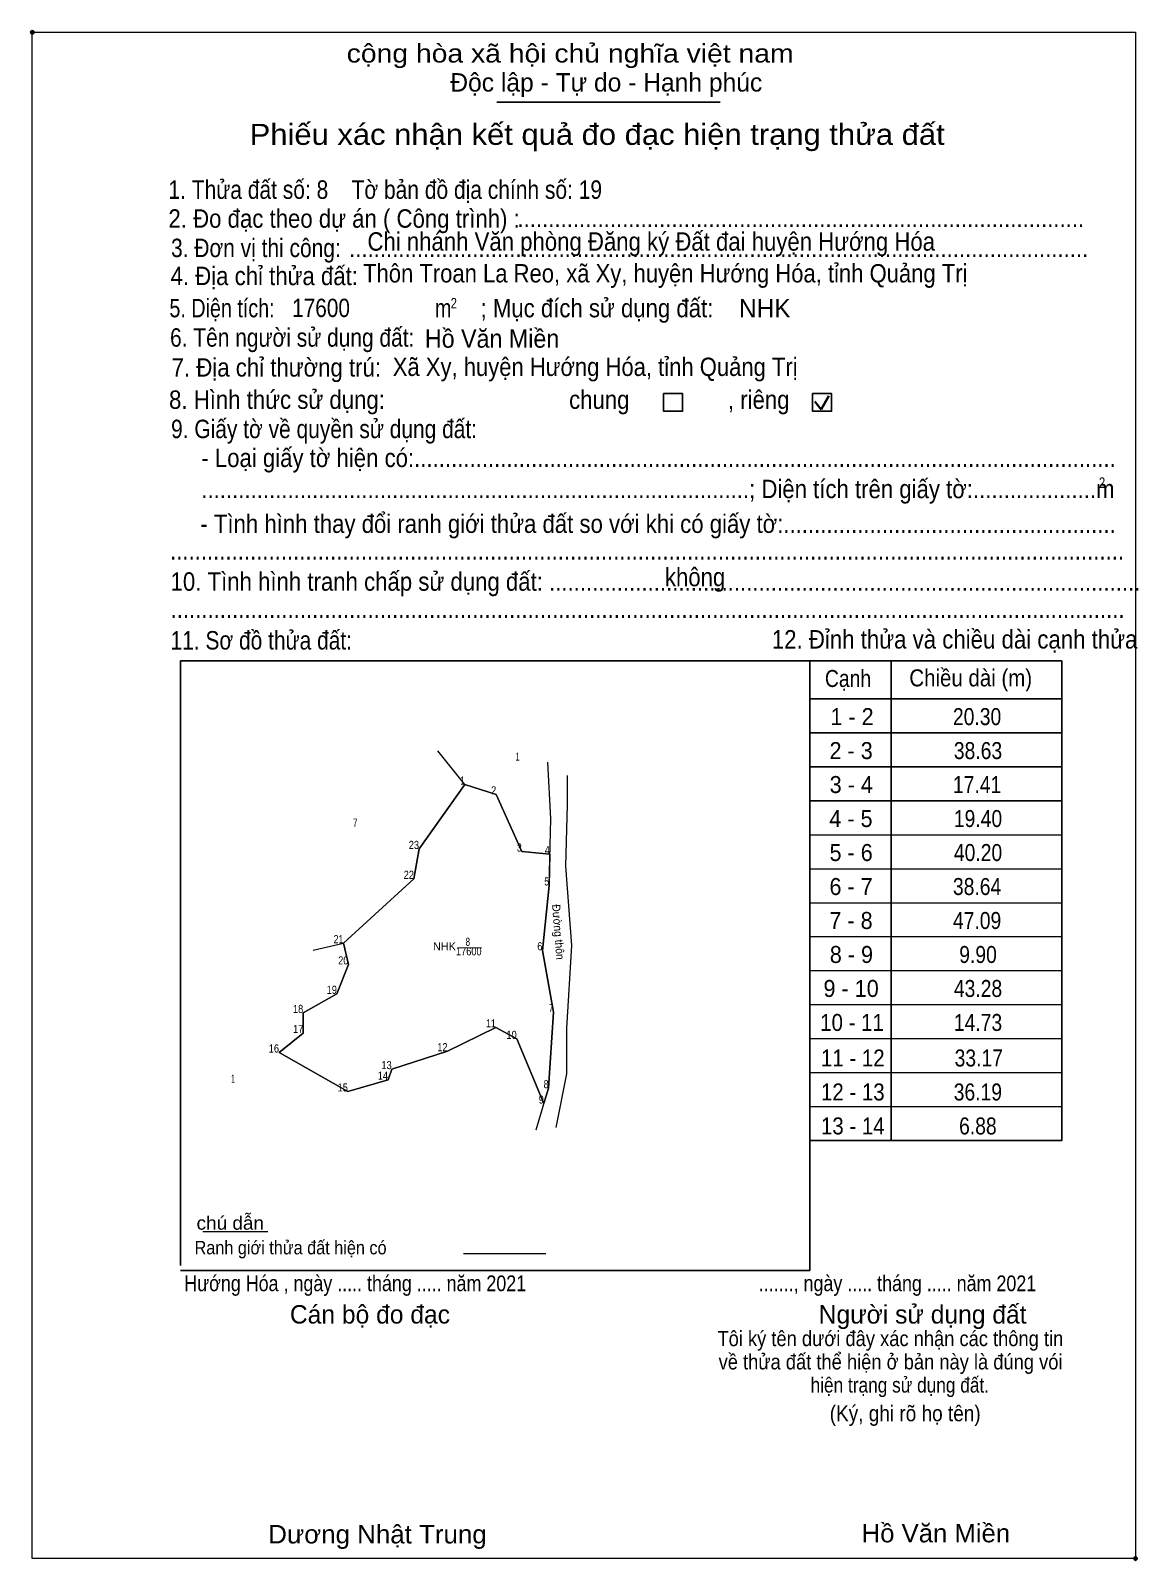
# Model space of a CAD drawing. Header units: metres. Extents: x 552655 to 554706, y 1816817 to 1819332.
# Drawn here: x 552754 to 553437, y 1816817 to 1817761 of the extents above; entities that cross this region are included whole.
import ezdxf
from ezdxf.enums import TextEntityAlignment as Align

# ---------------------------------------------------------------- set-up
doc = ezdxf.new("R2010")
doc.units = ezdxf.units.M
doc.header["$LTSCALE"] = 4.2
doc.header["$PDMODE"] = 32
doc.header["$PDSIZE"] = 2.1
for name, color, linetype, lineweight in [('1', 7, 'Continuous', 13), ('10', 7, 'Continuous', 13), ('17', 7, 'Continuous', 13), ('2', 7, 'Continuous', 25), ('30', 7, 'Continuous', 13), ('6', 7, 'Continuous', 13), ('63', 7, 'Continuous', 13)]:
    doc.layers.add(name, color=color, linetype=linetype, lineweight=lineweight)

msp = doc.modelspace()

# ---------------------------------------------------------------- linework, layer by layer
at = {"layer": '1'}
msp.add_lwpolyline([(553021.75, 1817295.76), (553041.12, 1817289.68), (553056.9, 1817254.42), (553074.25, 1817252.93), (553073.72, 1817233.54), (553069.6, 1817193.55), (553076.48, 1817155.53), (553073.35, 1817108.54), (553070.52, 1817099.05), (553053.76, 1817138.95), (553040.86, 1817146.06), (553011.14, 1817131.34), (552976.67, 1817120.31), (552974.43, 1817113.81), (552949.67, 1817106.53), (552907.21, 1817130.55), (552922.18, 1817142.56), (552922.13, 1817154.95), (552942.9, 1817166.73), (552949.99, 1817184.85), (552946.87, 1817197.96), (552990.39, 1817237.63), (552993.55, 1817256.05)], close=True, dxfattribs=at)
at = {"layer": '10'}
for p, q in [((553021.75, 1817295.76), (553005.13, 1817316.45)), ((553074.25, 1817252.93), (553073.72, 1817233.54)), ((552928.16, 1817193.57), (552946.87, 1817197.96)), ((553017.24, 1817195.19), (553031.96, 1817195.32))]:
    msp.add_line(p, q, dxfattribs=at)
msp.add_lwpolyline([(553074.25, 1817252.93), (553056.9, 1817254.42), (553041.12, 1817289.68), (553021.75, 1817295.76), (552993.55, 1817256.05), (552990.39, 1817237.63), (552946.87, 1817197.96), (552949.99, 1817184.85), (552942.9, 1817166.73), (552922.13, 1817154.95), (552922.18, 1817142.56), (552907.21, 1817130.55), (552949.67, 1817106.53), (552974.43, 1817113.81), (552976.67, 1817120.31), (553011.14, 1817131.34), (553040.86, 1817146.06), (553053.76, 1817138.95), (553070.52, 1817099.05), (553073.35, 1817108.54), (553076.48, 1817155.53), (553069.6, 1817193.55), (553073.72, 1817233.54)], dxfattribs=at)
at = {"layer": '17'}
msp.add_line((552860.12, 1817020.23), (552900.22, 1817020.23), dxfattribs=at)
at = {"layer": '2'}
for p, q in [((553041.6, 1817716.37), (553179.17, 1817716.37)), ((552846.54, 1817371.99), (553234.42, 1817371.99)), ((552846.54, 1816999.19), (552846.54, 1817371.99)), ((553234.42, 1816996.13), (552846.54, 1816996.13))]:
    msp.add_line(p, q, dxfattribs=at)
at = {"layer": '2', "lineweight": 35}
for p, q in [((553237.58, 1817531.97), (553241.45, 1817526.94)), ((553241.45, 1817526.94), (553246.16, 1817535.37))]:
    msp.add_line(p, q, dxfattribs=at)
at = {"layer": '2', "lineweight": 13}
msp.add_lwpolyline([(552755.07, 1817759.52), (553435.36, 1817759.52), (553435.36, 1816818.6), (552755.07, 1816818.6)], close=True, dxfattribs=at)
at = {"layer": '2'}
for points in [[(553144.32, 1817536.82), (553156, 1817536.82), (553156, 1817525.93), (553144.32, 1817525.93)], [(553236.24, 1817536.82), (553247.92, 1817536.82), (553247.92, 1817525.93), (553236.24, 1817525.93)]]:
    msp.add_lwpolyline(points, close=True, dxfattribs=at)
for p in [(552755.07, 1817759.52), (553435.35, 1816818.6)]:
    msp.add_point(p, dxfattribs=at)
at = {"layer": '30', "lineweight": 25}
for p, q in [((553234.41, 1817013.41), (553234.41, 1817372.01)), ((553234.41, 1817372.01), (553389.8, 1817372.01)), ((553284.7, 1817372.01), (553284.7, 1817076.27)), ((553234.41, 1817348.63), (553389.8, 1817348.63)), ((553234.41, 1817327.68), (553389.8, 1817327.68)), ((553234.41, 1817306.73), (553389.8, 1817306.73)), ((553234.41, 1817285.79), (553389.8, 1817285.79))]:
    msp.add_line(p, q, dxfattribs=at)
at = {"layer": '30'}
for p, q in [((553234.41, 1817264.83), (553389.8, 1817264.83)), ((553234.41, 1817243.88), (553389.8, 1817243.88)), ((553234.41, 1817222.93), (553389.8, 1817222.93)), ((553234.41, 1817201.98), (553389.8, 1817201.98)), ((553234.41, 1817181.03), (553389.8, 1817181.03)), ((553234.41, 1817160.08), (553389.8, 1817160.08)), ((553234.41, 1817139.13), (553389.8, 1817139.13)), ((553234.41, 1817118.17), (553389.8, 1817118.17)), ((553234.41, 1817097.22), (553389.8, 1817097.22)), ((553234.41, 1817076.26), (553389.8, 1817076.26))]:
    msp.add_line(p, q, dxfattribs=at)
at = {"layer": '30', "lineweight": 25}
msp.add_lwpolyline([(553389.8, 1817372.01), (553389.8, 1817076.27), (553234.41, 1817076.27)], dxfattribs=at)
at = {"layer": '6'}
msp.add_line((553020.94, 1817006.72), (553071.63, 1817006.72), dxfattribs=at)
at = {"layer": '63', "lineweight": 25}
msp.add_line((553234.42, 1817372), (553234.42, 1816996.14), dxfattribs=at)
at = {"layer": '63'}
for points in [[(553065.71, 1817082.94), (553073.35, 1817108.54), (553076.48, 1817155.53), (553069.6, 1817193.55), (553073.72, 1817233.54), (553074.84, 1817274.53), (553072.87, 1817309.57)], [(553084.91, 1817301.43), (553084.86, 1817283.5), (553083.75, 1817245.51), (553087.61, 1817196.5), (553084.46, 1817145.5), (553084.37, 1817117.5), (553077.93, 1817084.42)]]:
    msp.add_lwpolyline(points, dxfattribs=at)

# ---------------------------------------------------------------- texts
at = {"layer": '1'}
for s, width, p in [('8', 0.75, (553023.61, 1817196.33)), ('17600', 0.85, (553024.2, 1817190.44))]:
    msp.add_text(s, height=5, dxfattribs=dict(at, width=width)).set_placement(p, align=Align.CENTER)
msp.add_text('NHK', height=5, dxfattribs=at).set_placement((553009.22, 1817193.51), align=Align.CENTER)
at = {"layer": '10'}
for s, height, width, p in [('1 - 2', 10.48, 0.95, (553260.525, 1817332.41)), ('20.30', 10.47, 0.85, (553337.635, 1817332.41)), ('1', 5, 0.65, (553054.27, 1817310.47)), ('2 - 3', 10.48, 0.95, (553259.97, 1817311.46)), ('38.63', 10.47, 0.85, (553338.2, 1817311.46)), ('3 - 4', 10.48, 0.95, (553260.045, 1817290.52)), ('17.41', 10.47, 0.85, (553337.66, 1817290.52)), ('4 - 5', 10.48, 0.95, (553259.85, 1817269.57)), ('19.40', 10.47, 0.85, (553338.205, 1817269.57)), ('7', 5, 0.75, (552954.19, 1817269.81)), ('5 - 6', 10.48, 0.95, (553259.97, 1817248.61)), ('40.20', 10.47, 0.85, (553338.225, 1817248.61)), ('6 - 7', 10.48, 0.95, (553259.94, 1817227.65)), ('38.64', 10.47, 0.85, (553337.645, 1817227.65)), ('7 - 8', 10.48, 0.95, (553259.895, 1817206.71)), ('47.09', 10.47, 0.85, (553337.65, 1817206.71)), ('8 - 9', 10.48, 0.95, (553260.15, 1817185.76)), ('9.90', 10.47, 0.85, (553338.22, 1817185.76)), ('9 - 10', 10.48, 0.95, (553259.965, 1817164.81)), ('43.28', 10.47, 0.85, (553338.215, 1817164.81)), ('10 - 11', 10.48, 0.9, (553260.52, 1817143.85)), ('14.73', 10.47, 0.85, (553338.22, 1817143.85)), ('11 - 12', 10.48, 0.9, (553260.985, 1817121.95)), ('33.17', 10.47, 0.85, (553338.675, 1817121.95)), ('1', 5, 0.65, (552878.83, 1817111.89)), ('12 - 13', 10.48, 0.9, (553261, 1817100.99)), ('36.19', 10.47, 0.85, (553338.12, 1817100.99)), ('13 - 14', 10.48, 0.9, (553260.995, 1817080.04)), ('6.88', 10.47, 0.85, (553338.12, 1817080.04))]:
    msp.add_text(s, height=height, dxfattribs=dict(at, width=width)).set_placement(p, align=Align.CENTER)
at = {"layer": '2'}
for s, height, width, p in [('cộng hòa xã hội chủ nghĩa việt nam', 11.35, 1.15, (552948.92, 1817740.88)), ('1. Thửa đất số: 8    Tờ bản đồ địa chính số: 19', 11.38, 0.85, (552839.02, 1817656.86)), ('2. Đo đạc theo dự án ( Công trình) : ', 11.36, 0.9, (552839.02, 1817639.05)), ('Chi nhánh Văn phòng Đăng ký Đất đai huyện Hướng Hóa', 11.35, 0.9, (552961.73, 1817624.91)), ('............................................................................................', 11.36, 0.9, (553054.2, 1817639.43)), ('3. Đơn vị thi công:', 11.36, 0.85, (552840.63, 1817620.93)), ('4. Địa chỉ thửa đất:', 11.36, 0.9, (552840.32, 1817603.65)), ('........................................................................................................................', 11.36, 0.9, (552950.38, 1817620.93)), ('Thôn Troan La Reo, xã Xy, huyện Hướng Hóa, tỉnh Quảng Trị', 11.28, 0.9, (552959.04, 1817605.33)), ('; Mục đích sử dụng đất:', 11.35, 0.9, (553031.48, 1817583.83)), ('5. Diện tích:', 11.36, 0.8, (552839.62, 1817583.83)), ('17600', 11.28, 0.85, (552915.27, 1817583.99)), ('m', 11.35, 0.8, (553003.37, 1817583.83)), ('2', 6.487, 0.8, (553013.04, 1817589.27)), ('6. Tên người sử dụng đất:', 11.36, 0.85, (552840, 1817565.71)), ('Hồ Văn Miền', 11.28, 0.95, (552997.16, 1817565.08)), ('7. Địa chỉ thường trú:', 11.36, 0.9, (552841.01, 1817547.27)), ('Xã Xy, huyện Hướng Hóa, tỉnh Quảng Trị', 11.28, 0.9, (552977.33, 1817547.66)), ('8. Hình thức sử dụng:', 11.36, 0.9, (552839.4, 1817527.38)), ('chung                , riêng', 11.35, 0.9, (553086.08, 1817527.38)), ('9. Giấy tờ về quyền sử dụng đất:', 11.36, 0.85, (552840.63, 1817509.33)), ('     - Loại giấy tờ hiện có:..................................................................................................................', 11.35, 0.9, (552840.32, 1817491.52)), ('     .........................................................................................; Diện tích trên giấy tờ:....................m', 11.35, 0.9, (552840.32, 1817472.32)), ('2', 6.487, 0.8, (553412.79, 1817478.68)), ('     - Tình hình thay đổi ranh giới thửa đất so với khi có giấy tờ:......................................................', 11.35, 0.9, (552839.72, 1817450.89)), ('...........................................................................................................................................................', 11.35, 0.9, (552840, 1817434.45)), ('10. Tình hình tranh chấp sử dụng đất: ................................................................................................', 11.36, 0.9, (552840.32, 1817415.25)), ('không', 11.35, 0.9, (553145.14, 1817418.01)), ('...........................................................................................................................................................', 11.35, 0.9, (552840.32, 1817398.43)), ('11. Sơ đồ thửa đất:', 11.36, 0.85, (552840.32, 1817379.01)), ('12. Đỉnh thửa và chiều dài cạnh thửa', 11.38, 0.9, (553211.07, 1817379.61)), ('Hướng Hóa , ngày ..... tháng ..... năm 2021', 9.704, 0.85, (552848.76, 1816983.42)), ('......., ngày ..... tháng ..... năm 2021', 9.704, 0.85, (553203.05, 1816983.42)), ('(Ký, ghi rõ họ tên)', 9.733, 0.9, (553246.76, 1816903.23)), ('Hồ Văn Miền', 11.28, 1.05, (553266.44, 1816828.57)), ('Dương Nhật Trung', 11.37, 1.05, (552900.53, 1816827.9))]:
    msp.add_text(s, height=height, dxfattribs=dict(at, width=width)).set_placement(p)
for s, height, p in [('Độc lập - Tự do - Hạnh phúc', 11.35, (553012.8, 1817723)), ('NHK', 11.28, (553190.76, 1817583.75)), ('Cán bộ đo đạc', 11.35, (552913.9, 1816963.45)), ('Người sử dụng đất', 11.35, (553239.99, 1816963.45))]:
    msp.add_text(s, height=height, dxfattribs=at).set_placement(p)
for s, height, width, p in [('Phiếu xác nhận kết quả đo đạc hiện trạng thửa đất', 12.97, 1.1, (553103.38, 1817690.12)), ('Tôi ký tên dưới đây xác nhận các thông tin', 9.38, 0.9, (553284.165, 1816949.53)), ('về thửa đất thể hiện ở bản này là đúng vói', 9.38, 0.9, (553284.29, 1816935.18)), ('hiện trạng sử dụng đất.', 9.36, 0.85, (553289.99, 1816920.9))]:
    msp.add_text(s, height=height, dxfattribs=dict(at, width=width)).set_placement(p, align=Align.CENTER)
msp.add_text('.', height=3.244, dxfattribs=at).set_placement((553435.277, 1816816.83), align=Align.CENTER)
at = {"layer": '30'}
for s, width, p in [('Cạnh', 0.85, (553243.83, 1817355.92)), ('Chiều dài (m)', 0.9, (553295.86, 1817356.28))]:
    msp.add_text(s, height=10.48, dxfattribs=dict(at, width=width)).set_placement(p)
at = {"layer": '6'}
for s, width, p in [('chú dẫn', 1.05, (552856.37, 1817021.31)), ('Ranh giới thửa đất hiện có ', 0.9, (552855.12, 1817006.12))]:
    msp.add_text(s, height=8.314, dxfattribs=dict(at, width=width)).set_placement(p)
at = {"layer": '63'}
for s, width, p in [(' 1', 0.75, (553021.75, 1817295.76)), (' 2', 0.85, (553041.12, 1817289.68)), (' 23', 0.85, (552993.55, 1817256.05)), (' 3', 0.8, (553056.9, 1817254.42)), (' 4', 0.85, (553074.25, 1817252.93)), (' 22', 0.85, (552990.39, 1817237.63)), (' 5', 0.8, (553073.72, 1817233.54)), (' 21', 0.8, (552946.87, 1817197.96)), (' 6', 0.85, (553069.6, 1817193.55)), (' 20', 0.85, (552949.99, 1817184.85)), (' 19', 0.85, (552942.9, 1817166.73)), (' 18', 0.85, (552922.13, 1817154.95)), (' 7', 0.8, (553076.48, 1817155.53)), (' 17', 0.85, (552922.18, 1817142.56)), (' 11', 0.8, (553040.86, 1817146.06)), (' 10', 0.85, (553053.76, 1817138.95)), (' 16', 0.85, (552907.21, 1817130.55)), (' 12', 0.85, (553011.14, 1817131.34)), (' 13', 0.85, (552976.67, 1817120.31)), (' 14', 0.85, (552974.43, 1817113.81)), (' 15', 0.85, (552949.67, 1817106.53)), (' 8', 0.8, (553073.35, 1817108.54)), (' 9', 0.85, (553070.52, 1817099.05))]:
    msp.add_text(s, height=5, dxfattribs=dict(at, width=width)).set_placement(p, align=Align.RIGHT)
at = {"layer": '63', "width": 0.95}
msp.add_text('Đường thôn', height=5, rotation=274.503, dxfattribs=at).set_placement((553076.895, 1817204.691), align=Align.CENTER)

doc.saveas('drawing.dxf')
